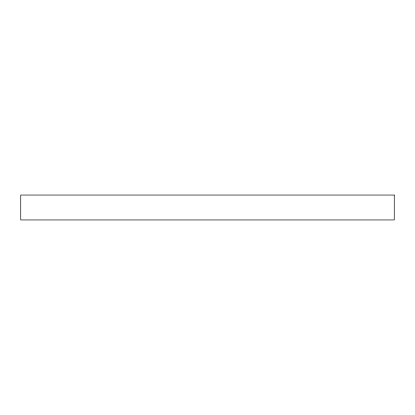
<?xml version="1.0" encoding="UTF-8"?>
<svg xmlns="http://www.w3.org/2000/svg" width="415" height="415" viewBox="0 0 415 415"><rect width="100%" height="100%" fill="white"/><g stroke="black" fill="none" stroke-linecap="round" stroke-linejoin="round"><path stroke-width="0.62" d="M394.25 195.05L20.75 195.05L20.75 219.95L394.25 219.95L394.25 195.05"/></g></svg>
